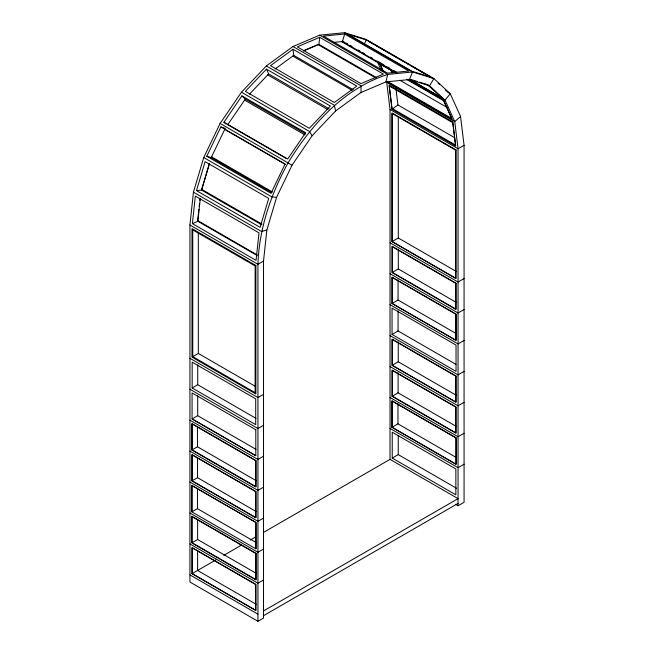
<?xml version="1.0" encoding="UTF-8"?>
<svg xmlns="http://www.w3.org/2000/svg" width="654" height="654" viewBox="0 0 654 654"><rect width="100%" height="100%" fill="white"/><g stroke="black" fill="none" stroke-linecap="round" stroke-linejoin="round"><path stroke-width="0.98" d="M458.053 505.771L458.053 148.752L454.743 121.603L445.022 100.119L429.564 85.788L409.42 79.567L385.958 81.889L360.787 92.598L335.616 110.959L312.154 135.721L292.011 165.2L276.552 197.385L266.84 230.085L263.521 261.069L263.521 618.079L257.946 621.3L189.93 582.027L189.93 225.017L193.437 192.186L203.737 157.54L220.112 123.434L241.457 92.198L266.317 65.964L292.992 46.508L319.667 35.161L344.519 32.7L365.864 39.289L433.888 78.562L450.263 93.751L460.563 116.51L464.07 145.278L464.07 502.297L458.053 505.771L455.405 504.242M192.39 223.611L195.333 196.102L259 232.857L256.057 260.374L192.39 223.611L197.868 221.281L257.112 255.485M197.786 219.548L198.865 209.435M199.192 206.402L199.519 203.378M199.838 200.345L200.059 198.317M197.868 221.281L200.312 198.464M303.366 50.996L318.931 44.374L319.683 37.327L383.367 74.098L360.992 83.614L297.308 46.843L319.683 37.327M385.958 81.889L387.683 74.433L412.543 71.973L433.888 78.562L429.564 85.788L427.798 84.767M196.494 190.616L205.103 161.652L268.704 198.375L260.096 227.339L196.494 190.616L201.612 190.11L261.682 224.796M209.239 163.966L201.702 189.333L261.894 224.077M201.612 190.11L209.37 163.999M333.654 42.428L342.434 41.504L344.666 34L408.807 71.024L387.536 73.134L323.403 36.109L344.666 34M409.42 79.567L412.543 71.973L344.519 32.7M220.856 126.925L285.095 164.015L271.018 193.322L206.778 156.232L220.856 126.925L224.387 128.02M206.778 156.232L211.201 157.598L225.27 128.29M364.278 44.08L366.273 39.943L430.373 76.951L412.134 71.319L348.034 34.31L366.273 39.943M223.938 122.192L241.898 95.901L305.663 132.713L287.695 159.004L223.938 122.192L225.982 124.097M227.739 124.71L245.315 99.073L241.898 95.901M266.472 69.136L245.389 91.388L309.326 128.298L330.409 106.046L266.472 69.136L268.639 73.918L329.068 108.809M249.542 94.143L268.639 73.918M460.563 116.51L454.743 121.603L386.718 82.33L390.029 109.488L390.029 459.361L263.587 532.364M293.008 49.254L270.519 65.653L334.317 102.49L356.806 86.083L293.008 49.254L293.752 55.369L353.185 89.68M275.048 69.03L293.752 55.369M392.016 109.259L389.065 85.102L452.764 121.881L455.715 146.046L392.016 109.259L397.926 104.951L395.964 88.846M263.521 261.069L257.946 264.281L189.93 225.017M464.07 145.278L458.053 148.752L390.029 109.488M192.75 356.667L255.125 392.678L255.125 265.916L192.75 229.906L192.75 356.667L198.326 353.454L255.428 386.416M392.114 241.571L455.642 278.244L455.642 150.15L392.114 113.469L392.114 241.571L398.294 237.999L456.533 271.623M192.162 387.953L255.714 424.642L255.714 398.858L192.162 362.169L192.162 387.953L197.737 384.732L255.992 418.364M392.277 272.416L455.813 309.105L455.813 283.337L392.277 246.656L392.277 272.416L398.294 268.941L456.533 302.573M256.016 449.355L197.704 415.691L192.137 418.912L255.747 455.634M392.04 303.497L456.051 340.448L456.051 314.141L392.04 277.19L392.04 303.497L398.057 300.022L455.928 333.434M263.521 394.354L257.946 397.567L189.93 358.302M464.07 278.571L458.053 282.038L390.029 242.773M191.884 449.993L255.992 487.009L255.992 460.579L191.884 423.571L191.884 449.993L197.459 446.78L256.294 480.747M392.048 334.431L456.034 371.374L456.034 345.091L392.048 308.148L392.048 334.431L398.065 330.957L455.92 364.352M263.521 425.296L257.946 428.509L189.93 389.244M464.07 309.506L458.053 312.98L390.029 273.715M191.957 480.894L255.927 517.829L255.927 491.563L191.957 454.628L191.957 480.894L197.524 477.682L256.237 511.575M392.237 365.267L455.854 401.997L455.854 376.14L392.237 339.41L392.237 365.267L398.253 361.793L456.566 395.457M263.521 456.239L257.946 459.451L189.93 420.179M464.07 340.448L458.053 343.922L390.029 304.65M256.294 542.616L197.467 508.657L191.892 511.869L191.892 485.464L255.984 522.472L255.984 548.878L191.892 511.869L191.957 485.579L255.918 522.505L255.918 548.763M392.073 396.299L456.01 433.218L456.01 406.984L392.073 370.066L392.073 396.299L398.09 392.825L455.903 426.204M263.521 487.181L257.946 490.394L189.93 451.121M464.07 371.39L458.053 374.865L390.029 335.592M192.047 542.722L255.828 579.55L255.828 553.497L192.047 516.676L192.047 542.722L197.622 539.509L256.164 573.305M391.95 427.315L456.132 464.373L456.132 437.853L391.95 400.796L391.95 427.315L397.967 423.841L456.001 457.342M263.521 518.115L257.946 521.336L189.93 482.063M464.07 402.333L458.053 405.807L390.029 366.534M192.023 573.681L255.853 610.534L255.853 584.431L192.023 547.578L192.023 573.681L215.836 559.93M223.799 555.336L241.481 545.125M250.327 540.016L255.632 536.959M392.237 458.086L455.854 494.816L455.854 468.959L392.237 432.229L392.237 458.086L398.253 454.612L456.566 488.285M263.521 549.058L257.946 552.278L189.93 513.006M464.07 433.275L458.053 436.749L390.029 397.477M263.521 580L257.946 583.221L189.93 543.948M464.07 464.217L458.053 467.692L390.029 428.419M263.521 610.942L458.053 498.634L390.029 459.361M263.521 615.7L458.053 503.392M304.094 50.489L317.035 44.987M266.84 230.085L261.461 231.459L193.437 192.186M276.552 197.385L271.753 196.813L203.737 157.54M410.859 79.486L417.62 81.595M419.443 82.134L426.204 84.243M369.265 41.701L374.505 44.734M376.254 45.739L389.367 53.309M391.108 54.315L397.231 57.846M398.981 58.86L400.722 59.866M402.472 60.871L405.096 62.392M406.845 63.397L408.587 64.403M410.336 65.416L416.451 68.948M418.2 69.953L424.323 73.485M426.065 74.499L433.054 78.529M447.614 92.222L450.263 93.751L445.022 100.119L408.807 79.216M426.923 84.693L428.779 85.764M410.23 79.608L441.793 97.83M409.829 79.543L442.161 98.214L428.362 85.412M342.287 40.81L344.053 41.823M345.819 42.845L347.585 43.867M350.233 45.396L351.999 46.418M358.188 49.99L359.953 51.004M362.602 52.541L364.368 53.554M370.548 57.127L372.322 58.149M378.502 61.713L383.8 64.779M387.601 66.97L389.367 67.991M393.52 70.387L396.169 71.915M342.434 41.504L396.904 72.954M396.193 72.774L379.541 63.16L383.252 71.368M407.581 79.355L443.518 100.095L452.266 119.437L388.288 82.502M341.552 41.643L395.907 73.019M395.09 72.684L380.08 64.018L383.285 71.106M406.567 79.306L443.649 100.716L451.661 118.439L388.092 81.734M399.921 80.238L447.246 107.558M319.667 35.161L387.683 74.433C343.832 88.584 311.549 124.423 288.136 162.707C270.985 194.009 259.082 228.369 257.946 264.281L257.946 621.3M318.931 44.374L376.418 77.564M317.958 44.586L375.649 77.9M397.926 104.951L454.555 137.642M292.992 46.508L361.008 85.78L361.008 92.852M292.788 56.089L352.195 90.383M266.317 65.964L334.333 105.237L335.616 110.959M267.756 74.924L328.104 109.766M241.457 92.198L309.481 131.47L312.154 135.721M245.315 99.073L305.582 133.866M244.563 100.087L304.87 134.904M227.78 124.734L286.297 158.521M220.112 123.434L292.011 165.2M224.739 129.41L285.455 164.465M211.569 156.821L272.285 191.875M211.201 157.598L271.917 192.652M197.68 220.562L257.177 254.905M256.18 604.288L197.598 570.46L197.598 550.382M189.93 574.891L257.946 614.163M438.147 83.254L439.594 84.595M445.407 89.99L446.862 91.339M390.405 69.218L392.057 72.864M376.998 60.855L381.454 70.697M398.294 117.017L398.294 237.999M398.294 249.125L398.294 268.941M398.253 341.903L398.253 361.793M398.253 435.719L398.253 454.612M398.09 372.649L398.09 392.825M398.057 279.781L398.057 300.022M398.065 310.74L398.065 330.957M397.967 403.444L397.967 423.841M198.326 232.775L198.326 353.454M197.737 364.899L197.737 384.732M197.704 395.809L197.704 415.691M197.524 457.473L197.524 477.682M197.622 519.464L197.622 539.509M197.459 426.449L197.459 446.78M197.467 488.342L197.467 508.657M452.772 122.715L389.277 86.058L392.008 108.368L455.495 145.025L452.772 122.715M456.051 149.913L392.032 112.954L392.032 241.612L456.051 278.571L456.051 149.913M456.001 283.231L392.089 246.329L392.089 272.522L456.001 309.424L456.001 283.231M455.936 314.206L392.147 277.378L392.147 303.431L455.936 340.26L455.936 314.206M455.993 376.058L392.098 339.164L392.098 365.349L455.993 402.235L455.993 376.058M255.877 265.483L191.998 228.606L191.998 357.1L255.877 393.978L255.877 265.483M455.789 407.115L392.302 370.458L392.302 396.169L455.789 432.825L455.789 407.115M456.001 437.935L392.089 401.033L392.089 427.234L456.001 464.136L456.001 437.935M255.804 429.752L192.08 392.964L192.08 418.944L255.804 455.732L255.804 429.752M255.763 460.71L192.113 423.964L192.113 449.862L255.763 486.617L255.763 460.71M255.788 491.644L192.096 454.873L192.096 480.813L255.788 517.584L255.788 491.644M256.09 553.349L191.794 516.235L191.794 542.869L256.09 579.992L256.09 553.349M255.706 584.513L192.17 547.831L192.17 573.591L255.706 610.272L255.706 584.513"/></g></svg>
